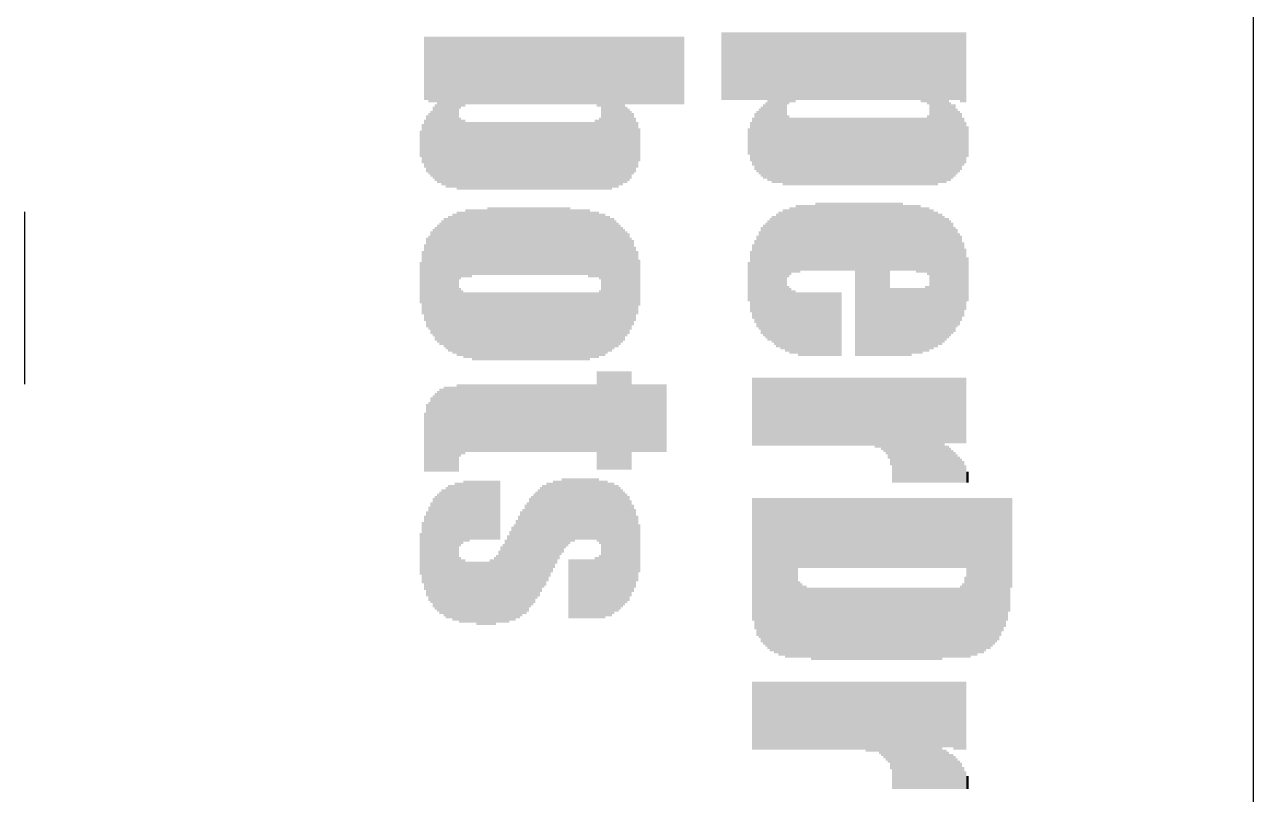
# Model space of a CAD drawing. Extents: x 0.03 to 1.48, y 0 to 0.8.
# Drawn here: x 1.143 to 1.48, y 0.3838 to 0.595 of the extents above; entities that cross this region are included whole.
import ezdxf

# ---------------------------------------------------------------- set-up
doc = ezdxf.new("R2010")
doc.units = 0
doc.layers.add('20', color=53, linetype='CONTINUOUS')
doc.layers.add('21', color=7, linetype='CONTINUOUS')

# ---------------------------------------------------------------- blocks, each defined once
blk = doc.blocks.new('RECT')
blk.add_solid([(-0.5, -0.5), (0.5, -0.5), (-0.5, 0.5), (0.5, 0.5)])

msp = doc.modelspace()

# ---------------------------------------------------------------- linework, layer by layer
at = {"layer": '20'}
msp.add_line((1.48, 0.1), (1.48, 0.7), dxfattribs=at)
at = {"layer": '21'}
msp.add_line((1.142992, 0.543622), (1.142992, 0.496378), dxfattribs=at)

# ---------------------------------------------------------------- block references
at = {"layer": '21', "yscale": 0.0006, "rotation": 270}
for p, xscale in [((1.2528, 0.583), 0.0174), ((1.2534, 0.583), 0.0174), ((1.254, 0.5827), 0.018), ((1.2546, 0.5827), 0.018), ((1.2552, 0.5827), 0.018), ((1.2558, 0.5827), 0.018), ((1.2564, 0.5716), 0.0402), ((1.257, 0.5716), 0.0402), ((1.2576, 0.5713), 0.0408), ((1.2582, 0.5713), 0.0408), ((1.2588, 0.571), 0.0414), ((1.2594, 0.571), 0.0414), ((1.26, 0.571), 0.0414), ((1.2606, 0.571), 0.0414), ((1.2612, 0.571), 0.0414), ((1.2618, 0.5707), 0.042), ((1.2624, 0.5818), 0.0198), ((1.263, 0.5821), 0.0192), ((1.2636, 0.5821), 0.0192), ((1.2642, 0.5824), 0.0186), ((1.2648, 0.5824), 0.0186), ((1.2654, 0.5824), 0.0186), ((1.266, 0.5824), 0.0186), ((1.2666, 0.5824), 0.0186), ((1.2672, 0.5824), 0.0186), ((1.2678, 0.5824), 0.0186), ((1.2684, 0.5824), 0.0186), ((1.269, 0.5824), 0.0186), ((1.2696, 0.5824), 0.0186), ((1.2702, 0.5824), 0.0186), ((1.2708, 0.5824), 0.0186), ((1.2714, 0.5824), 0.0186), ((1.272, 0.5824), 0.0186), ((1.2726, 0.5824), 0.0186), ((1.2732, 0.5824), 0.0186), ((1.2738, 0.5824), 0.0186), ((1.2744, 0.5824), 0.0186), ((1.275, 0.5824), 0.0186), ((1.2756, 0.5824), 0.0186), ((1.2762, 0.5824), 0.0186), ((1.2768, 0.5824), 0.0186), ((1.2774, 0.5824), 0.0186), ((1.278, 0.5824), 0.0186), ((1.2786, 0.5824), 0.0186), ((1.2792, 0.5824), 0.0186), ((1.2798, 0.5824), 0.0186), ((1.2804, 0.5824), 0.0186), ((1.281, 0.5824), 0.0186), ((1.2816, 0.5824), 0.0186), ((1.2822, 0.5824), 0.0186), ((1.2828, 0.5824), 0.0186), ((1.2834, 0.5824), 0.0186), ((1.284, 0.5824), 0.0186), ((1.2846, 0.5824), 0.0186), ((1.2852, 0.5824), 0.0186), ((1.2858, 0.5824), 0.0186), ((1.2864, 0.5824), 0.0186), ((1.287, 0.5824), 0.0186), ((1.2876, 0.5824), 0.0186), ((1.2882, 0.5824), 0.0186), ((1.2888, 0.5824), 0.0186), ((1.2894, 0.5824), 0.0186), ((1.29, 0.5824), 0.0186), ((1.2906, 0.5824), 0.0186), ((1.2912, 0.5824), 0.0186), ((1.2918, 0.5824), 0.0186), ((1.2924, 0.5824), 0.0186), ((1.293, 0.5824), 0.0186), ((1.2936, 0.5824), 0.0186), ((1.2942, 0.5824), 0.0186), ((1.2948, 0.5824), 0.0186), ((1.2954, 0.5824), 0.0186), ((1.296, 0.5824), 0.0186), ((1.2966, 0.5824), 0.0186), ((1.2972, 0.5824), 0.0186), ((1.2978, 0.5824), 0.0186), ((1.2984, 0.5824), 0.0186), ((1.299, 0.5824), 0.0186), ((1.2996, 0.5824), 0.0186), ((1.3002, 0.5821), 0.0192), ((1.3008, 0.5821), 0.0192), ((1.3014, 0.5707), 0.042), ((1.302, 0.5707), 0.042), ((1.3026, 0.5707), 0.042), ((1.3032, 0.5707), 0.042), ((1.3038, 0.5707), 0.042), ((1.3044, 0.571), 0.0414), ((1.305, 0.571), 0.0414), ((1.3056, 0.571), 0.0414), ((1.3062, 0.5713), 0.0408), ((1.3068, 0.5713), 0.0408), ((1.3074, 0.5716), 0.0402), ((1.308, 0.5824), 0.0186), ((1.3086, 0.5824), 0.0186), ((1.3092, 0.5824), 0.0186), ((1.3098, 0.5824), 0.0186), ((1.3104, 0.5824), 0.0186), ((1.311, 0.5824), 0.0186), ((1.3116, 0.5824), 0.0186), ((1.3122, 0.5824), 0.0186), ((1.3128, 0.5824), 0.0186), ((1.3134, 0.5824), 0.0186), ((1.314, 0.5824), 0.0186), ((1.3146, 0.5824), 0.0186), ((1.3152, 0.5824), 0.0186), ((1.3158, 0.5824), 0.0186), ((1.3164, 0.5824), 0.0186), ((1.317, 0.5824), 0.0186), ((1.3176, 0.5824), 0.0186), ((1.3182, 0.5824), 0.0186), ((1.3188, 0.5824), 0.0186), ((1.3194, 0.5824), 0.0186), ((1.32, 0.5824), 0.0186), ((1.3206, 0.5824), 0.0186), ((1.3212, 0.5824), 0.0186), ((1.3218, 0.5824), 0.0186), ((1.3224, 0.5824), 0.0186), ((1.323, 0.5824), 0.0186), ((1.3236, 0.5824), 0.0186), ((1.3344, 0.5836), 0.0186), ((1.335, 0.5836), 0.0186), ((1.3356, 0.5836), 0.0186), ((1.3362, 0.5836), 0.0186), ((1.3368, 0.5836), 0.0186), ((1.3374, 0.5836), 0.0186), ((1.338, 0.5836), 0.0186), ((1.3386, 0.5836), 0.0186), ((1.3392, 0.5836), 0.0186), ((1.3398, 0.5836), 0.0186), ((1.3404, 0.5836), 0.0186), ((1.341, 0.5836), 0.0186), ((1.3416, 0.5836), 0.0186), ((1.3422, 0.5836), 0.0186), ((1.3428, 0.5836), 0.0186), ((1.3434, 0.5836), 0.0186), ((1.344, 0.5836), 0.0186), ((1.3446, 0.5836), 0.0186), ((1.3452, 0.5836), 0.0186), ((1.3458, 0.5836), 0.0186), ((1.3464, 0.5836), 0.0186), ((1.347, 0.5725), 0.0408), ((1.3476, 0.5725), 0.0408), ((1.3482, 0.5722), 0.0414), ((1.3488, 0.5722), 0.0414), ((1.3494, 0.5722), 0.0414), ((1.35, 0.5722), 0.0414), ((1.3506, 0.5722), 0.0414), ((1.3512, 0.5719), 0.042), ((1.3518, 0.5719), 0.042), ((1.3524, 0.583), 0.0198), ((1.353, 0.5833), 0.0192), ((1.3536, 0.5833), 0.0192), ((1.3542, 0.5833), 0.0192), ((1.3548, 0.5836), 0.0186), ((1.3554, 0.5836), 0.0186), ((1.356, 0.5836), 0.0186), ((1.3566, 0.5836), 0.0186), ((1.3572, 0.5836), 0.0186), ((1.3578, 0.5836), 0.0186), ((1.3584, 0.5836), 0.0186), ((1.359, 0.5836), 0.0186), ((1.3596, 0.5836), 0.0186), ((1.3602, 0.5836), 0.0186), ((1.3608, 0.5836), 0.0186), ((1.3614, 0.5836), 0.0186), ((1.362, 0.5836), 0.0186), ((1.3626, 0.5836), 0.0186), ((1.3632, 0.5836), 0.0186), ((1.3638, 0.5836), 0.0186), ((1.3644, 0.5836), 0.0186), ((1.365, 0.5836), 0.0186), ((1.3656, 0.5836), 0.0186), ((1.3662, 0.5836), 0.0186), ((1.3668, 0.5836), 0.0186), ((1.3674, 0.5836), 0.0186), ((1.368, 0.5836), 0.0186), ((1.3686, 0.5836), 0.0186), ((1.3692, 0.5836), 0.0186), ((1.3698, 0.5836), 0.0186), ((1.3704, 0.5836), 0.0186), ((1.371, 0.5836), 0.0186), ((1.3716, 0.5836), 0.0186), ((1.3722, 0.5836), 0.0186), ((1.3728, 0.5836), 0.0186), ((1.3734, 0.5836), 0.0186), ((1.374, 0.5836), 0.0186), ((1.3746, 0.5836), 0.0186), ((1.3752, 0.5836), 0.0186), ((1.3758, 0.5836), 0.0186), ((1.3764, 0.5836), 0.0186), ((1.377, 0.5836), 0.0186), ((1.3776, 0.5836), 0.0186), ((1.3782, 0.5836), 0.0186), ((1.3788, 0.5836), 0.0186), ((1.3794, 0.5836), 0.0186), ((1.38, 0.5836), 0.0186), ((1.3806, 0.5836), 0.0186), ((1.3812, 0.5836), 0.0186), ((1.3818, 0.5836), 0.0186), ((1.3824, 0.5836), 0.0186), ((1.383, 0.5836), 0.0186), ((1.3836, 0.5836), 0.0186), ((1.3842, 0.5836), 0.0186), ((1.3848, 0.5836), 0.0186), ((1.3854, 0.5836), 0.0186), ((1.386, 0.5836), 0.0186), ((1.3866, 0.5836), 0.0186), ((1.3872, 0.5836), 0.0186), ((1.3878, 0.5836), 0.0186), ((1.3884, 0.5836), 0.0186), ((1.389, 0.5833), 0.0192), ((1.3896, 0.5833), 0.0192), ((1.3902, 0.5833), 0.0192), ((1.3908, 0.583), 0.0198), ((1.3914, 0.5719), 0.042), ((1.392, 0.5719), 0.042), ((1.3926, 0.5719), 0.042), ((1.3932, 0.5719), 0.042), ((1.3938, 0.5722), 0.0414), ((1.3944, 0.5722), 0.0414), ((1.395, 0.5722), 0.0414), ((1.3956, 0.5722), 0.0414), ((1.3962, 0.5725), 0.0408), ((1.3968, 0.5836), 0.0186), ((1.3974, 0.5836), 0.0186), ((1.398, 0.5836), 0.0186), ((1.3986, 0.5836), 0.0186), ((1.3992, 0.5836), 0.0186), ((1.3998, 0.5833), 0.0192), ((1.4004, 0.5833), 0.0192), ((1.401, 0.5833), 0.0192), ((1.2558, 0.5626), 0.021), ((1.3458, 0.5629), 0.0204), ((1.3464, 0.5632), 0.021), ((1.3968, 0.5629), 0.0216), ((1.3974, 0.5629), 0.0204), ((1.398, 0.5632), 0.0198), ((1.2534, 0.5623), 0.0156), ((1.254, 0.5623), 0.0168), ((1.2546, 0.5623), 0.018), ((1.2552, 0.5626), 0.0198), ((1.308, 0.562), 0.021), ((1.3086, 0.562), 0.0198), ((1.3092, 0.562), 0.0186), ((1.3098, 0.5623), 0.0168), ((1.3434, 0.5629), 0.0156), ((1.344, 0.5629), 0.0168), ((1.3446, 0.5629), 0.018), ((1.3452, 0.5629), 0.0192), ((1.3524, 0.5605), 0.0192), ((1.3908, 0.5605), 0.0192), ((1.3986, 0.5629), 0.018), ((1.3992, 0.5629), 0.0168), ((1.3998, 0.5629), 0.0156), ((1.2522, 0.5623), 0.0108), ((1.2528, 0.5623), 0.0132), ((1.2624, 0.5596), 0.0198), ((1.263, 0.5593), 0.0192), ((1.2636, 0.5593), 0.0192), ((1.2642, 0.559), 0.0186), ((1.2648, 0.559), 0.0186), ((1.2654, 0.559), 0.0186), ((1.266, 0.559), 0.0186), ((1.2666, 0.559), 0.0186), ((1.2672, 0.559), 0.0186), ((1.2678, 0.559), 0.0186), ((1.2684, 0.559), 0.0186), ((1.269, 0.559), 0.0186), ((1.2696, 0.559), 0.0186), ((1.2702, 0.559), 0.0186), ((1.2708, 0.559), 0.0186), ((1.2714, 0.559), 0.0186), ((1.272, 0.559), 0.0186), ((1.2726, 0.559), 0.0186), ((1.2732, 0.559), 0.0186), ((1.2738, 0.559), 0.0186), ((1.2744, 0.559), 0.0186), ((1.275, 0.559), 0.0186), ((1.2756, 0.559), 0.0186), ((1.2762, 0.559), 0.0186), ((1.2768, 0.559), 0.0186), ((1.2774, 0.559), 0.0186), ((1.278, 0.559), 0.0186), ((1.2786, 0.559), 0.0186), ((1.2792, 0.559), 0.0186), ((1.2798, 0.559), 0.0186), ((1.2804, 0.559), 0.0186), ((1.281, 0.559), 0.0186), ((1.2816, 0.559), 0.0186), ((1.2822, 0.559), 0.0186), ((1.2828, 0.559), 0.0186), ((1.2834, 0.559), 0.0186), ((1.284, 0.559), 0.0186), ((1.2846, 0.559), 0.0186), ((1.2852, 0.559), 0.0186), ((1.2858, 0.559), 0.0186), ((1.2864, 0.559), 0.0186), ((1.287, 0.559), 0.0186), ((1.2876, 0.559), 0.0186), ((1.2882, 0.559), 0.0186), ((1.2888, 0.559), 0.0186), ((1.2894, 0.559), 0.0186), ((1.29, 0.559), 0.0186), ((1.2906, 0.559), 0.0186), ((1.2912, 0.559), 0.0186), ((1.2918, 0.559), 0.0186), ((1.2924, 0.559), 0.0186), ((1.293, 0.559), 0.0186), ((1.2936, 0.559), 0.0186), ((1.2942, 0.559), 0.0186), ((1.2948, 0.559), 0.0186), ((1.2954, 0.559), 0.0186), ((1.296, 0.559), 0.0186), ((1.2966, 0.559), 0.0186), ((1.2972, 0.559), 0.0186), ((1.2978, 0.559), 0.0186), ((1.2984, 0.559), 0.0186), ((1.299, 0.559), 0.0186), ((1.2996, 0.5593), 0.0192), ((1.3002, 0.5593), 0.0192), ((1.3008, 0.5596), 0.0198), ((1.3104, 0.562), 0.015), ((1.311, 0.562), 0.0126), ((1.3116, 0.562), 0.009), ((1.3416, 0.5629), 0.0072), ((1.3422, 0.5629), 0.0108), ((1.3428, 0.5629), 0.0132), ((1.353, 0.5602), 0.0186), ((1.3536, 0.5602), 0.0186), ((1.3542, 0.5602), 0.0186), ((1.3548, 0.5602), 0.0186), ((1.3554, 0.5602), 0.0186), ((1.356, 0.5602), 0.0186), ((1.3566, 0.5602), 0.0186), ((1.3572, 0.5602), 0.0186), ((1.3578, 0.5602), 0.0186), ((1.3584, 0.5602), 0.0186), ((1.359, 0.5602), 0.0186), ((1.3596, 0.5602), 0.0186), ((1.3602, 0.5602), 0.0186), ((1.3608, 0.5602), 0.0186), ((1.3614, 0.5602), 0.0186), ((1.362, 0.5602), 0.0186), ((1.3626, 0.5602), 0.0186), ((1.3632, 0.5602), 0.0186), ((1.3638, 0.5602), 0.0186), ((1.3644, 0.5602), 0.0186), ((1.365, 0.5602), 0.0186), ((1.3656, 0.5602), 0.0186), ((1.3662, 0.5602), 0.0186), ((1.3668, 0.5602), 0.0186), ((1.3674, 0.5602), 0.0186), ((1.368, 0.5602), 0.0186), ((1.3686, 0.5602), 0.0186), ((1.3692, 0.5602), 0.0186), ((1.3698, 0.5602), 0.0186), ((1.3704, 0.5602), 0.0186), ((1.371, 0.5602), 0.0186), ((1.3716, 0.5602), 0.0186), ((1.3722, 0.5602), 0.0186), ((1.3728, 0.5602), 0.0186), ((1.3734, 0.5602), 0.0186), ((1.374, 0.5602), 0.0186), ((1.3746, 0.5602), 0.0186), ((1.3752, 0.5602), 0.0186), ((1.3758, 0.5602), 0.0186), ((1.3764, 0.5602), 0.0186), ((1.377, 0.5602), 0.0186), ((1.3776, 0.5602), 0.0186), ((1.3782, 0.5602), 0.0186), ((1.3788, 0.5602), 0.0186), ((1.3794, 0.5602), 0.0186), ((1.38, 0.5602), 0.0186), ((1.3806, 0.5602), 0.0186), ((1.3812, 0.5602), 0.0186), ((1.3818, 0.5602), 0.0186), ((1.3824, 0.5602), 0.0186), ((1.383, 0.5602), 0.0186), ((1.3836, 0.5602), 0.0186), ((1.3842, 0.5602), 0.0186), ((1.3848, 0.5602), 0.0186), ((1.3854, 0.5602), 0.0186), ((1.386, 0.5602), 0.0186), ((1.3866, 0.5602), 0.0186), ((1.3872, 0.5602), 0.0186), ((1.3878, 0.5602), 0.0186), ((1.3884, 0.5602), 0.0186), ((1.389, 0.5602), 0.0186), ((1.3896, 0.5602), 0.0186), ((1.3902, 0.5602), 0.0186), ((1.4004, 0.5629), 0.0132), ((1.401, 0.5626), 0.0114), ((1.4016, 0.5629), 0.0084), ((1.2516, 0.5623), 0.0072), ((1.3602, 0.5368), 0.0186), ((1.3608, 0.5368), 0.0186), ((1.3614, 0.5368), 0.0186), ((1.362, 0.5368), 0.0186), ((1.3626, 0.5368), 0.0186), ((1.3632, 0.5368), 0.0186), ((1.3638, 0.5368), 0.0186), ((1.3644, 0.5368), 0.0186), ((1.365, 0.5368), 0.0186), ((1.3656, 0.5368), 0.0186), ((1.3662, 0.5368), 0.0186), ((1.3668, 0.5368), 0.0186), ((1.3674, 0.5368), 0.0186), ((1.368, 0.5368), 0.0186), ((1.3686, 0.5368), 0.0186), ((1.3692, 0.5368), 0.0186), ((1.3698, 0.5368), 0.0186), ((1.3704, 0.5368), 0.0186), ((1.371, 0.5251), 0.042), ((1.3716, 0.5251), 0.042), ((1.3722, 0.5251), 0.042), ((1.3728, 0.5251), 0.042), ((1.3734, 0.5251), 0.042), ((1.374, 0.5251), 0.042), ((1.3746, 0.5251), 0.042), ((1.3752, 0.5251), 0.042), ((1.3758, 0.5251), 0.042), ((1.3764, 0.5251), 0.042), ((1.377, 0.5251), 0.042), ((1.3776, 0.5251), 0.042), ((1.3782, 0.5251), 0.042), ((1.3788, 0.5251), 0.042), ((1.3794, 0.5251), 0.042), ((1.38, 0.5251), 0.042), ((1.3806, 0.5368), 0.0186), ((1.3812, 0.5368), 0.0186), ((1.3818, 0.5368), 0.0186), ((1.3824, 0.5368), 0.0186), ((1.383, 0.5368), 0.0186), ((1.3836, 0.5368), 0.0186), ((1.2606, 0.5239), 0.0384), ((1.2612, 0.5239), 0.0384), ((1.2618, 0.5239), 0.0396), ((1.2624, 0.5344), 0.0186), ((1.263, 0.5347), 0.018), ((1.2636, 0.5347), 0.018), ((1.2642, 0.535), 0.0186), ((1.2648, 0.535), 0.0186), ((1.2654, 0.535), 0.0186), ((1.266, 0.5353), 0.018), ((1.2666, 0.5353), 0.018), ((1.2672, 0.5353), 0.018), ((1.2678, 0.5353), 0.018), ((1.2684, 0.5353), 0.018), ((1.269, 0.5353), 0.018), ((1.2696, 0.5353), 0.018), ((1.2702, 0.5356), 0.0186), ((1.2708, 0.5356), 0.0186), ((1.2714, 0.5356), 0.0186), ((1.272, 0.5356), 0.0186), ((1.2726, 0.5356), 0.0186), ((1.2732, 0.5356), 0.0186), ((1.2738, 0.5356), 0.0186), ((1.2744, 0.5356), 0.0186), ((1.275, 0.5356), 0.0186), ((1.2756, 0.5356), 0.0186), ((1.2762, 0.5356), 0.0186), ((1.2768, 0.5356), 0.0186), ((1.2774, 0.5356), 0.0186), ((1.278, 0.5356), 0.0186), ((1.2786, 0.5356), 0.0186), ((1.2792, 0.5356), 0.0186), ((1.2798, 0.5356), 0.0186), ((1.2804, 0.5356), 0.0186), ((1.281, 0.5356), 0.0186), ((1.2816, 0.5356), 0.0186), ((1.2822, 0.5356), 0.0186), ((1.2828, 0.5356), 0.0186), ((1.2834, 0.5356), 0.0186), ((1.284, 0.5356), 0.0186), ((1.2846, 0.5356), 0.0186), ((1.2852, 0.5356), 0.0186), ((1.2858, 0.5356), 0.0186), ((1.2864, 0.5356), 0.0186), ((1.287, 0.5356), 0.0186), ((1.2876, 0.5356), 0.0186), ((1.2882, 0.5356), 0.0186), ((1.2888, 0.5356), 0.0186), ((1.2894, 0.5356), 0.0186), ((1.29, 0.5356), 0.0186), ((1.2906, 0.5356), 0.0186), ((1.2912, 0.5356), 0.0186), ((1.2918, 0.5356), 0.0186), ((1.2924, 0.5356), 0.0186), ((1.293, 0.5353), 0.018), ((1.2936, 0.5353), 0.018), ((1.2942, 0.5353), 0.018), ((1.2948, 0.5353), 0.018), ((1.2954, 0.5353), 0.018), ((1.296, 0.5353), 0.018), ((1.2966, 0.5353), 0.018), ((1.2972, 0.5353), 0.018), ((1.2978, 0.535), 0.0186), ((1.2984, 0.5347), 0.018), ((1.299, 0.5347), 0.018), ((1.2996, 0.5347), 0.018), ((1.3002, 0.5347), 0.018), ((1.3008, 0.5341), 0.018), ((1.3014, 0.5236), 0.039), ((1.302, 0.5236), 0.039), ((1.3494, 0.5248), 0.0366), ((1.35, 0.5251), 0.0372), ((1.3506, 0.5248), 0.0378), ((1.3512, 0.5251), 0.0384), ((1.3518, 0.5248), 0.039), ((1.3524, 0.535), 0.0186), ((1.353, 0.5356), 0.0186), ((1.3536, 0.5359), 0.018), ((1.3542, 0.5359), 0.018), ((1.3548, 0.5362), 0.0186), ((1.3554, 0.5362), 0.0186), ((1.356, 0.5365), 0.018), ((1.3566, 0.5365), 0.018), ((1.3572, 0.5365), 0.018), ((1.3578, 0.5365), 0.018), ((1.3584, 0.5365), 0.018), ((1.359, 0.5365), 0.018), ((1.3596, 0.5365), 0.018), ((1.3842, 0.5365), 0.018), ((1.3848, 0.5365), 0.018), ((1.3854, 0.5365), 0.018), ((1.386, 0.5365), 0.018), ((1.3866, 0.5365), 0.018), ((1.3872, 0.5365), 0.018), ((1.3878, 0.5362), 0.0186), ((1.3884, 0.5362), 0.0186), ((1.389, 0.5359), 0.018), ((1.3896, 0.5359), 0.018), ((1.3902, 0.5359), 0.018), ((1.3908, 0.5356), 0.0186), ((1.3914, 0.5251), 0.0384), ((1.392, 0.5251), 0.0384), ((1.3926, 0.5251), 0.0372), ((1.3932, 0.5251), 0.0372), ((1.3938, 0.5251), 0.036), ((1.3944, 0.5251), 0.036), ((1.2558, 0.5239), 0.0312), ((1.2564, 0.5239), 0.0324), ((1.257, 0.5239), 0.0336), ((1.2576, 0.5242), 0.0342), ((1.2582, 0.5242), 0.0354), ((1.2588, 0.5239), 0.036), ((1.2594, 0.5239), 0.0372), ((1.26, 0.5239), 0.0372), ((1.3026, 0.5236), 0.0378), ((1.3032, 0.5239), 0.0372), ((1.3038, 0.5236), 0.0366), ((1.3044, 0.5239), 0.036), ((1.305, 0.5239), 0.0348), ((1.3056, 0.5236), 0.0342), ((1.3062, 0.5236), 0.033), ((1.3068, 0.5236), 0.0318), ((1.3452, 0.5248), 0.0294), ((1.3458, 0.5248), 0.0306), ((1.3464, 0.5248), 0.0318), ((1.347, 0.5248), 0.033), ((1.3476, 0.5251), 0.0336), ((1.3482, 0.5251), 0.0348), ((1.3488, 0.5248), 0.0354), ((1.395, 0.5251), 0.0348), ((1.3956, 0.5251), 0.0336), ((1.3962, 0.5254), 0.033), ((1.3968, 0.5254), 0.0318), ((1.3974, 0.5254), 0.0306), ((1.398, 0.5251), 0.0288), ((1.2534, 0.5242), 0.0246), ((1.254, 0.5242), 0.0258), ((1.2546, 0.5242), 0.0282), ((1.2552, 0.5242), 0.0294), ((1.3074, 0.5236), 0.0306), ((1.308, 0.5239), 0.0288), ((1.3086, 0.5239), 0.0276), ((1.3092, 0.5239), 0.0252), ((1.3098, 0.5242), 0.0234), ((1.3434, 0.5245), 0.0228), ((1.344, 0.5245), 0.0252), ((1.3446, 0.5248), 0.027), ((1.3986, 0.5254), 0.027), ((1.3992, 0.5251), 0.0252), ((1.3998, 0.5254), 0.0234), ((1.2522, 0.5242), 0.0174), ((1.2528, 0.5242), 0.021), ((1.3104, 0.5239), 0.0204), ((1.311, 0.5242), 0.0174), ((1.3422, 0.5245), 0.0168), ((1.3428, 0.5245), 0.0204), ((1.4004, 0.5251), 0.0204), ((1.401, 0.5251), 0.0168), ((1.2516, 0.5242), 0.0114), ((1.3116, 0.5242), 0.0126), ((1.3416, 0.5245), 0.0108), ((1.4016, 0.5251), 0.012), ((1.2624, 0.5134), 0.0186), ((1.3524, 0.5143), 0.018), ((1.353, 0.5137), 0.018), ((1.3806, 0.5134), 0.0186), ((1.3812, 0.5134), 0.0186), ((1.3818, 0.5134), 0.0186), ((1.3824, 0.5134), 0.0186), ((1.383, 0.5134), 0.0186), ((1.3836, 0.5134), 0.0186), ((1.3842, 0.5134), 0.0186), ((1.3848, 0.5134), 0.0186), ((1.3854, 0.5134), 0.0186), ((1.386, 0.5134), 0.0186), ((1.3866, 0.5137), 0.018), ((1.3872, 0.5137), 0.018), ((1.3878, 0.5137), 0.018), ((1.3884, 0.5137), 0.018), ((1.389, 0.5137), 0.018), ((1.3896, 0.514), 0.0174), ((1.3902, 0.5143), 0.018), ((1.3908, 0.5143), 0.018), ((1.263, 0.5131), 0.018), ((1.2636, 0.5125), 0.018), ((1.2642, 0.5125), 0.018), ((1.2648, 0.5125), 0.018), ((1.2654, 0.5125), 0.018), ((1.266, 0.5122), 0.0186), ((1.2666, 0.5122), 0.0186), ((1.2672, 0.5122), 0.0186), ((1.2678, 0.5122), 0.0186), ((1.2684, 0.5122), 0.0186), ((1.269, 0.5122), 0.0186), ((1.2696, 0.5122), 0.0186), ((1.2702, 0.5122), 0.0186), ((1.2708, 0.5122), 0.0186), ((1.2714, 0.5122), 0.0186), ((1.272, 0.5122), 0.0186), ((1.2726, 0.5122), 0.0186), ((1.2732, 0.5122), 0.0186), ((1.2738, 0.5122), 0.0186), ((1.2744, 0.5122), 0.0186), ((1.275, 0.5122), 0.0186), ((1.2756, 0.5122), 0.0186), ((1.2762, 0.5122), 0.0186), ((1.2768, 0.5122), 0.0186), ((1.2774, 0.5122), 0.0186), ((1.278, 0.5122), 0.0186), ((1.2786, 0.5122), 0.0186), ((1.2792, 0.5122), 0.0186), ((1.2798, 0.5122), 0.0186), ((1.2804, 0.5122), 0.0186), ((1.281, 0.5122), 0.0186), ((1.2816, 0.5122), 0.0186), ((1.2822, 0.5122), 0.0186), ((1.2828, 0.5122), 0.0186), ((1.2834, 0.5122), 0.0186), ((1.284, 0.5122), 0.0186), ((1.2846, 0.5122), 0.0186), ((1.2852, 0.5122), 0.0186), ((1.2858, 0.5122), 0.0186), ((1.2864, 0.5122), 0.0186), ((1.287, 0.5122), 0.0186), ((1.2876, 0.5122), 0.0186), ((1.2882, 0.5122), 0.0186), ((1.2888, 0.5122), 0.0186), ((1.2894, 0.5122), 0.0186), ((1.29, 0.5122), 0.0186), ((1.2906, 0.5122), 0.0186), ((1.2912, 0.5122), 0.0186), ((1.2918, 0.5122), 0.0186), ((1.2924, 0.5122), 0.0186), ((1.293, 0.5122), 0.0186), ((1.2936, 0.5122), 0.0186), ((1.2942, 0.5122), 0.0186), ((1.2948, 0.5122), 0.0186), ((1.2954, 0.5122), 0.0186), ((1.296, 0.5122), 0.0186), ((1.2966, 0.5122), 0.0186), ((1.2972, 0.5122), 0.0186), ((1.2978, 0.5122), 0.0186), ((1.2984, 0.5125), 0.018), ((1.299, 0.5125), 0.018), ((1.2996, 0.5125), 0.018), ((1.3002, 0.5125), 0.018), ((1.3008, 0.5131), 0.018), ((1.3536, 0.5134), 0.0174), ((1.3542, 0.5134), 0.0174), ((1.3548, 0.5131), 0.0168), ((1.3554, 0.5128), 0.0174), ((1.356, 0.5128), 0.0174), ((1.3566, 0.5128), 0.0174), ((1.3572, 0.5128), 0.0174), ((1.3578, 0.5128), 0.0174), ((1.3584, 0.5128), 0.0174), ((1.359, 0.5128), 0.0174), ((1.3596, 0.5128), 0.0174), ((1.3602, 0.5128), 0.0174), ((1.3608, 0.5128), 0.0174), ((1.3614, 0.5128), 0.0174), ((1.362, 0.5128), 0.0174), ((1.3626, 0.5128), 0.0174), ((1.3632, 0.5128), 0.0174), ((1.3638, 0.5128), 0.0174), ((1.3644, 0.5128), 0.0174), ((1.365, 0.5128), 0.0174), ((1.3656, 0.5128), 0.0174), ((1.3662, 0.5128), 0.0174), ((1.3668, 0.5128), 0.0174), ((1.3002, 0.4864), 0.027), ((1.3008, 0.4864), 0.027), ((1.3014, 0.4864), 0.027), ((1.302, 0.4864), 0.027), ((1.3026, 0.4864), 0.027), ((1.3032, 0.4864), 0.027), ((1.3038, 0.4864), 0.027), ((1.3044, 0.4864), 0.027), ((1.305, 0.4864), 0.027), ((1.3056, 0.4864), 0.027), ((1.3062, 0.4864), 0.027), ((1.3068, 0.4864), 0.027), ((1.3074, 0.4864), 0.027), ((1.308, 0.4864), 0.027), ((1.3086, 0.4864), 0.027), ((1.3092, 0.4864), 0.027), ((1.2582, 0.484), 0.0234), ((1.2588, 0.484), 0.0234), ((1.2594, 0.484), 0.0234), ((1.26, 0.484), 0.0234), ((1.2606, 0.484), 0.0234), ((1.2612, 0.484), 0.0234), ((1.2618, 0.4843), 0.024), ((1.2624, 0.4864), 0.0198), ((1.263, 0.4867), 0.0192), ((1.2636, 0.4867), 0.0192), ((1.2642, 0.487), 0.0186), ((1.2648, 0.487), 0.0186), ((1.2654, 0.487), 0.0186), ((1.266, 0.487), 0.0186), ((1.2666, 0.487), 0.0186), ((1.2672, 0.487), 0.0186), ((1.2678, 0.487), 0.0186), ((1.2684, 0.487), 0.0186), ((1.269, 0.487), 0.0186), ((1.2696, 0.487), 0.0186), ((1.2702, 0.487), 0.0186), ((1.2708, 0.487), 0.0186), ((1.2714, 0.487), 0.0186), ((1.272, 0.487), 0.0186), ((1.2726, 0.487), 0.0186), ((1.2732, 0.487), 0.0186), ((1.2738, 0.487), 0.0186), ((1.2744, 0.487), 0.0186), ((1.275, 0.487), 0.0186), ((1.2756, 0.487), 0.0186), ((1.2762, 0.487), 0.0186), ((1.2768, 0.487), 0.0186), ((1.2774, 0.487), 0.0186), ((1.278, 0.487), 0.0186), ((1.2786, 0.487), 0.0186), ((1.2792, 0.487), 0.0186), ((1.2798, 0.487), 0.0186), ((1.2804, 0.487), 0.0186), ((1.281, 0.487), 0.0186), ((1.2816, 0.487), 0.0186), ((1.2822, 0.487), 0.0186), ((1.2828, 0.487), 0.0186), ((1.2834, 0.487), 0.0186), ((1.284, 0.487), 0.0186), ((1.2846, 0.487), 0.0186), ((1.2852, 0.487), 0.0186), ((1.2858, 0.487), 0.0186), ((1.2864, 0.487), 0.0186), ((1.287, 0.487), 0.0186), ((1.2876, 0.487), 0.0186), ((1.2882, 0.487), 0.0186), ((1.2888, 0.487), 0.0186), ((1.2894, 0.487), 0.0186), ((1.29, 0.487), 0.0186), ((1.2906, 0.487), 0.0186), ((1.2912, 0.487), 0.0186), ((1.2918, 0.487), 0.0186), ((1.2924, 0.487), 0.0186), ((1.293, 0.487), 0.0186), ((1.2936, 0.487), 0.0186), ((1.2942, 0.487), 0.0186), ((1.2948, 0.487), 0.0186), ((1.2954, 0.487), 0.0186), ((1.296, 0.487), 0.0186), ((1.2966, 0.487), 0.0186), ((1.2972, 0.487), 0.0186), ((1.2978, 0.487), 0.0186), ((1.2984, 0.487), 0.0186), ((1.299, 0.487), 0.0186), ((1.2996, 0.487), 0.0186), ((1.3098, 0.487), 0.0186), ((1.3104, 0.487), 0.0186), ((1.311, 0.487), 0.0186), ((1.3116, 0.487), 0.0186), ((1.3122, 0.487), 0.0186), ((1.3128, 0.487), 0.0186), ((1.3134, 0.487), 0.0186), ((1.314, 0.487), 0.0186), ((1.3146, 0.487), 0.0186), ((1.3152, 0.487), 0.0186), ((1.3158, 0.487), 0.0186), ((1.3164, 0.487), 0.0186), ((1.317, 0.487), 0.0186), ((1.3176, 0.487), 0.0186), ((1.3182, 0.487), 0.0186), ((1.3188, 0.487), 0.0186), ((1.3428, 0.4888), 0.0186), ((1.3434, 0.4888), 0.0186), ((1.344, 0.4888), 0.0186), ((1.3446, 0.4888), 0.0186), ((1.3452, 0.4888), 0.0186), ((1.3458, 0.4888), 0.0186), ((1.3464, 0.4888), 0.0186), ((1.347, 0.4888), 0.0186), ((1.3476, 0.4888), 0.0186), ((1.3482, 0.4888), 0.0186), ((1.3488, 0.4888), 0.0186), ((1.3494, 0.4888), 0.0186), ((1.35, 0.4888), 0.0186), ((1.3506, 0.4888), 0.0186), ((1.3512, 0.4888), 0.0186), ((1.3518, 0.4888), 0.0186), ((1.3524, 0.4888), 0.0186), ((1.353, 0.4888), 0.0186), ((1.3536, 0.4888), 0.0186), ((1.3542, 0.4888), 0.0186), ((1.3548, 0.4888), 0.0186), ((1.3554, 0.4888), 0.0186), ((1.356, 0.4888), 0.0186), ((1.3566, 0.4888), 0.0186), ((1.3572, 0.4888), 0.0186), ((1.3578, 0.4888), 0.0186), ((1.3584, 0.4888), 0.0186), ((1.359, 0.4888), 0.0186), ((1.3596, 0.4888), 0.0186), ((1.3602, 0.4888), 0.0186), ((1.3608, 0.4888), 0.0186), ((1.3614, 0.4888), 0.0186), ((1.362, 0.4888), 0.0186), ((1.3626, 0.4888), 0.0186), ((1.3632, 0.4888), 0.0186), ((1.3638, 0.4888), 0.0186), ((1.3644, 0.4888), 0.0186), ((1.365, 0.4888), 0.0186), ((1.3656, 0.4888), 0.0186), ((1.3662, 0.4888), 0.0186), ((1.3668, 0.4888), 0.0186), ((1.3674, 0.4888), 0.0186), ((1.368, 0.4888), 0.0186), ((1.3686, 0.4888), 0.0186), ((1.3692, 0.4888), 0.0186), ((1.3698, 0.4888), 0.0186), ((1.3704, 0.4888), 0.0186), ((1.371, 0.4888), 0.0186), ((1.3716, 0.4888), 0.0186), ((1.3722, 0.4888), 0.0186), ((1.3728, 0.4888), 0.0186), ((1.3734, 0.4888), 0.0186), ((1.374, 0.4888), 0.0186), ((1.3746, 0.4888), 0.0186), ((1.3752, 0.4888), 0.0186), ((1.3758, 0.4888), 0.0186), ((1.3764, 0.4885), 0.0192), ((1.377, 0.4885), 0.0192), ((1.3776, 0.4885), 0.0192), ((1.3782, 0.4882), 0.0198), ((1.3788, 0.4879), 0.0204), ((1.3794, 0.4876), 0.021), ((1.38, 0.487), 0.0222), ((1.3806, 0.4861), 0.024), ((1.3812, 0.4837), 0.0288), ((1.3818, 0.4837), 0.0288), ((1.3824, 0.4837), 0.0288), ((1.383, 0.4837), 0.0288), ((1.3836, 0.4837), 0.0288), ((1.3842, 0.4837), 0.0288), ((1.3848, 0.4837), 0.0288), ((1.3854, 0.4837), 0.0288), ((1.386, 0.4837), 0.0288), ((1.3866, 0.4837), 0.0288), ((1.3872, 0.4837), 0.0288), ((1.3878, 0.4837), 0.0288), ((1.3884, 0.4837), 0.0288), ((1.389, 0.4837), 0.0288), ((1.3896, 0.4837), 0.0288), ((1.3902, 0.4837), 0.0288), ((1.3908, 0.4837), 0.0288), ((1.3914, 0.4837), 0.0288), ((1.392, 0.4837), 0.0288), ((1.3926, 0.4837), 0.0288), ((1.3932, 0.4837), 0.0288), ((1.3938, 0.4837), 0.0288), ((1.3944, 0.4837), 0.0288), ((1.395, 0.4837), 0.0288), ((1.3956, 0.4891), 0.018), ((1.3962, 0.4891), 0.018), ((1.3968, 0.4891), 0.018), ((1.3974, 0.4891), 0.018), ((1.398, 0.4891), 0.018), ((1.3986, 0.4891), 0.018), ((1.3992, 0.4891), 0.018), ((1.3998, 0.4891), 0.018), ((1.4004, 0.4891), 0.018), ((1.401, 0.4891), 0.018), ((1.2546, 0.4825), 0.0204), ((1.2552, 0.4828), 0.021), ((1.2558, 0.4831), 0.0216), ((1.2564, 0.4834), 0.0222), ((1.257, 0.4837), 0.0228), ((1.2576, 0.4837), 0.0228), ((1.2534, 0.4816), 0.0186), ((1.254, 0.4819), 0.0192), ((1.2528, 0.4804), 0.0162), ((1.3956, 0.4744), 0.0102), ((1.3962, 0.4744), 0.0102), ((1.3968, 0.4741), 0.0096), ((1.3974, 0.4738), 0.009), ((1.398, 0.4735), 0.0084), ((1.3986, 0.4732), 0.0078), ((1.3992, 0.4729), 0.0072), ((1.3998, 0.4726), 0.0066), ((1.4004, 0.4723), 0.006), ((1.401, 0.4717), 0.0048), ((1.4016, 0.4708), 0.003), ((1.2594, 0.4504), 0.0366), ((1.26, 0.4504), 0.0366), ((1.2606, 0.4501), 0.0372), ((1.2612, 0.4504), 0.0378), ((1.2618, 0.4504), 0.0378), ((1.2624, 0.4606), 0.0174), ((1.263, 0.4609), 0.0168), ((1.2636, 0.4615), 0.0168), ((1.2642, 0.4615), 0.0168), ((1.2648, 0.4615), 0.0168), ((1.2654, 0.4618), 0.0162), ((1.266, 0.4618), 0.0162), ((1.2666, 0.4618), 0.0162), ((1.2672, 0.4618), 0.0162), ((1.2678, 0.4618), 0.0162), ((1.2684, 0.4618), 0.0162), ((1.269, 0.4618), 0.0162), ((1.2696, 0.4618), 0.0162), ((1.2702, 0.4618), 0.0162), ((1.2708, 0.4618), 0.0162), ((1.2714, 0.4618), 0.0162), ((1.272, 0.4618), 0.0162), ((1.2726, 0.4618), 0.0162), ((1.2732, 0.4618), 0.0162), ((1.2852, 0.4546), 0.0282), ((1.2858, 0.4549), 0.0276), ((1.2864, 0.4558), 0.027), ((1.287, 0.4564), 0.0258), ((1.2876, 0.457), 0.0246), ((1.2882, 0.4579), 0.024), ((1.2888, 0.4585), 0.0228), ((1.2894, 0.4591), 0.0216), ((1.29, 0.4597), 0.0204), ((1.2906, 0.4603), 0.0204), ((1.2912, 0.4609), 0.0192), ((1.2918, 0.4612), 0.0186), ((1.2924, 0.4615), 0.018), ((1.293, 0.4618), 0.0174), ((1.2936, 0.4618), 0.0174), ((1.2942, 0.4621), 0.0168), ((1.2948, 0.4621), 0.0168), ((1.2954, 0.4621), 0.0168), ((1.296, 0.4621), 0.0168), ((1.2966, 0.4621), 0.0168), ((1.2972, 0.4621), 0.0168), ((1.2978, 0.4621), 0.0168), ((1.2984, 0.4621), 0.0168), ((1.299, 0.4621), 0.0168), ((1.2996, 0.4621), 0.0168), ((1.3002, 0.4618), 0.0174), ((1.3008, 0.4612), 0.0174), ((1.3014, 0.451), 0.0378), ((1.302, 0.451), 0.0378), ((1.3026, 0.4513), 0.0372), ((1.3032, 0.451), 0.0366), ((1.3038, 0.451), 0.0366), ((1.3044, 0.4513), 0.036), ((1.305, 0.4513), 0.0348), ((1.3056, 0.4513), 0.0348), ((1.2552, 0.4501), 0.03), ((1.2558, 0.4501), 0.0312), ((1.2564, 0.4501), 0.0324), ((1.257, 0.4501), 0.0336), ((1.2576, 0.4504), 0.0342), ((1.2582, 0.4501), 0.0348), ((1.2588, 0.4501), 0.036), ((1.2816, 0.4501), 0.03), ((1.2822, 0.4507), 0.03), ((1.2828, 0.4513), 0.03), ((1.2834, 0.4522), 0.0294), ((1.284, 0.4528), 0.0294), ((1.2846, 0.4537), 0.0288), ((1.3062, 0.4513), 0.0336), ((1.3068, 0.4513), 0.0324), ((1.3074, 0.4513), 0.0312), ((1.308, 0.4513), 0.03), ((1.3086, 0.4513), 0.0288), ((1.3428, 0.4483), 0.0336), ((1.3434, 0.4471), 0.036), ((1.344, 0.4462), 0.0378), ((1.3446, 0.4459), 0.0384), ((1.3452, 0.4453), 0.0396), ((1.3458, 0.445), 0.0402), ((1.3464, 0.4447), 0.0408), ((1.347, 0.4444), 0.0414), ((1.3476, 0.4441), 0.042), ((1.3482, 0.4441), 0.042), ((1.3488, 0.4438), 0.0426), ((1.3494, 0.4438), 0.0426), ((1.35, 0.4435), 0.0432), ((1.3506, 0.4435), 0.0432), ((1.3512, 0.4435), 0.0432), ((1.3518, 0.4432), 0.0438), ((1.3524, 0.4432), 0.0438), ((1.353, 0.4432), 0.0438), ((1.3536, 0.4432), 0.0438), ((1.3542, 0.4432), 0.0438), ((1.3548, 0.4432), 0.0438), ((1.3554, 0.4555), 0.0192), ((1.356, 0.4555), 0.0192), ((1.3566, 0.4555), 0.0192), ((1.3572, 0.4555), 0.0192), ((1.3578, 0.4555), 0.0192), ((1.3584, 0.4555), 0.0192), ((1.359, 0.4555), 0.0192), ((1.3596, 0.4555), 0.0192), ((1.3602, 0.4555), 0.0192), ((1.3608, 0.4555), 0.0192), ((1.3614, 0.4555), 0.0192), ((1.362, 0.4555), 0.0192), ((1.3626, 0.4555), 0.0192), ((1.3632, 0.4555), 0.0192), ((1.3638, 0.4555), 0.0192), ((1.3644, 0.4555), 0.0192), ((1.365, 0.4555), 0.0192), ((1.3656, 0.4555), 0.0192), ((1.3662, 0.4555), 0.0192), ((1.3668, 0.4555), 0.0192), ((1.3674, 0.4555), 0.0192), ((1.368, 0.4555), 0.0192), ((1.3686, 0.4555), 0.0192), ((1.3692, 0.4555), 0.0192), ((1.3698, 0.4555), 0.0192), ((1.3704, 0.4555), 0.0192), ((1.371, 0.4555), 0.0192), ((1.3716, 0.4555), 0.0192), ((1.3722, 0.4555), 0.0192), ((1.3728, 0.4555), 0.0192), ((1.3734, 0.4555), 0.0192), ((1.374, 0.4555), 0.0192), ((1.3746, 0.4555), 0.0192), ((1.3752, 0.4555), 0.0192), ((1.3758, 0.4555), 0.0192), ((1.3764, 0.4555), 0.0192), ((1.377, 0.4555), 0.0192), ((1.3776, 0.4555), 0.0192), ((1.3782, 0.4555), 0.0192), ((1.3788, 0.4555), 0.0192), ((1.3794, 0.4555), 0.0192), ((1.38, 0.4555), 0.0192), ((1.3806, 0.4555), 0.0192), ((1.3812, 0.4555), 0.0192), ((1.3818, 0.4555), 0.0192), ((1.3824, 0.4555), 0.0192), ((1.383, 0.4555), 0.0192), ((1.3836, 0.4555), 0.0192), ((1.3842, 0.4555), 0.0192), ((1.3848, 0.4555), 0.0192), ((1.3854, 0.4555), 0.0192), ((1.386, 0.4555), 0.0192), ((1.3866, 0.4555), 0.0192), ((1.3872, 0.4555), 0.0192), ((1.3878, 0.4555), 0.0192), ((1.3884, 0.4555), 0.0192), ((1.389, 0.4555), 0.0192), ((1.3896, 0.4555), 0.0192), ((1.3902, 0.4555), 0.0192), ((1.3908, 0.4555), 0.0192), ((1.3914, 0.4555), 0.0192), ((1.392, 0.4555), 0.0192), ((1.3926, 0.4555), 0.0192), ((1.3932, 0.4555), 0.0192), ((1.3938, 0.4555), 0.0192), ((1.3944, 0.4555), 0.0192), ((1.395, 0.4555), 0.0192), ((1.3956, 0.4555), 0.0192), ((1.3962, 0.4555), 0.0192), ((1.3968, 0.4555), 0.0192), ((1.3974, 0.4555), 0.0192), ((1.398, 0.4555), 0.0192), ((1.3986, 0.4555), 0.0192), ((1.3992, 0.4555), 0.0192), ((1.3998, 0.4555), 0.0192), ((1.4004, 0.4555), 0.0192), ((1.401, 0.4555), 0.0192), ((1.4016, 0.4432), 0.0438), ((1.4022, 0.4432), 0.0438), ((1.4028, 0.4435), 0.0432), ((1.4034, 0.4435), 0.0432), ((1.404, 0.4435), 0.0432), ((1.4046, 0.4438), 0.0426), ((1.4052, 0.4438), 0.0426), ((1.4058, 0.4438), 0.0426), ((1.4064, 0.4441), 0.042), ((1.407, 0.4444), 0.0414), ((1.4076, 0.4444), 0.0414), ((1.4082, 0.4447), 0.0408), ((1.4088, 0.445), 0.0402), ((1.4094, 0.4453), 0.0396), ((1.41, 0.4456), 0.039), ((1.4106, 0.4462), 0.0378), ((1.4112, 0.4468), 0.0366), ((1.4118, 0.4474), 0.0354), ((1.4124, 0.4483), 0.0336), ((1.413, 0.4495), 0.0312), ((1.4136, 0.4528), 0.0246), ((1.254, 0.4498), 0.0258), ((1.2546, 0.4501), 0.0276), ((1.2798, 0.4477), 0.0288), ((1.2804, 0.4483), 0.03), ((1.281, 0.4489), 0.03), ((1.3092, 0.4513), 0.0264), ((1.3098, 0.4513), 0.024), ((1.3104, 0.4513), 0.0216), ((1.2522, 0.4501), 0.0168), ((1.2528, 0.4501), 0.0204), ((1.2534, 0.4498), 0.0234), ((1.278, 0.4456), 0.027), ((1.2786, 0.4462), 0.0282), ((1.2792, 0.4471), 0.0288), ((1.311, 0.4513), 0.018), ((1.2516, 0.4498), 0.0114), ((1.2762, 0.4438), 0.0246), ((1.2768, 0.4444), 0.0258), ((1.2774, 0.4447), 0.0264), ((1.3116, 0.4513), 0.0132), ((1.2738, 0.4414), 0.021), ((1.2744, 0.4417), 0.0216), ((1.275, 0.4423), 0.0228), ((1.2756, 0.4429), 0.024), ((1.2624, 0.4399), 0.018), ((1.263, 0.4396), 0.0174), ((1.2636, 0.4396), 0.0174), ((1.2708, 0.4393), 0.018), ((1.2714, 0.4393), 0.018), ((1.272, 0.4396), 0.0186), ((1.2726, 0.4402), 0.0186), ((1.2732, 0.4408), 0.0198), ((1.2924, 0.4402), 0.0162), ((1.293, 0.4402), 0.0162), ((1.2936, 0.4402), 0.0162), ((1.2942, 0.4402), 0.0162), ((1.2948, 0.4402), 0.0162), ((1.2954, 0.4402), 0.0162), ((1.296, 0.4402), 0.0162), ((1.2966, 0.4402), 0.0162), ((1.2972, 0.4402), 0.0162), ((1.2978, 0.4402), 0.0162), ((1.2984, 0.4402), 0.0162), ((1.299, 0.4402), 0.0162), ((1.2996, 0.4405), 0.0168), ((1.3002, 0.4405), 0.0168), ((1.3008, 0.4408), 0.0174), ((1.2642, 0.4393), 0.0168), ((1.2648, 0.4393), 0.0168), ((1.2654, 0.4393), 0.0168), ((1.266, 0.4393), 0.0168), ((1.2666, 0.4393), 0.0168), ((1.2672, 0.439), 0.0174), ((1.2678, 0.439), 0.0174), ((1.2684, 0.439), 0.0174), ((1.269, 0.439), 0.0174), ((1.2696, 0.439), 0.0174), ((1.2702, 0.439), 0.0174), ((1.3554, 0.4318), 0.021), ((1.356, 0.4315), 0.0204), ((1.4004, 0.4315), 0.0204), ((1.401, 0.4324), 0.0222), ((1.3566, 0.4312), 0.0198), ((1.3572, 0.4312), 0.0198), ((1.3578, 0.4309), 0.0192), ((1.3584, 0.4309), 0.0192), ((1.359, 0.4306), 0.0198), ((1.3596, 0.4306), 0.0198), ((1.3602, 0.4306), 0.0198), ((1.3608, 0.4306), 0.0198), ((1.3614, 0.4306), 0.0198), ((1.362, 0.4306), 0.0198), ((1.3626, 0.4306), 0.0198), ((1.3632, 0.4306), 0.0198), ((1.3638, 0.4306), 0.0198), ((1.3644, 0.4306), 0.0198), ((1.365, 0.4306), 0.0198), ((1.3656, 0.4306), 0.0198), ((1.3662, 0.4306), 0.0198), ((1.3668, 0.4306), 0.0198), ((1.3674, 0.4306), 0.0198), ((1.368, 0.4306), 0.0198), ((1.3686, 0.4306), 0.0198), ((1.3692, 0.4306), 0.0198), ((1.3698, 0.4306), 0.0198), ((1.3704, 0.4306), 0.0198), ((1.371, 0.4306), 0.0198), ((1.3716, 0.4306), 0.0198), ((1.3722, 0.4306), 0.0198), ((1.3728, 0.4306), 0.0198), ((1.3734, 0.4306), 0.0198), ((1.374, 0.4306), 0.0198), ((1.3746, 0.4306), 0.0198), ((1.3752, 0.4306), 0.0198), ((1.3758, 0.4306), 0.0198), ((1.3764, 0.4306), 0.0198), ((1.377, 0.4306), 0.0198), ((1.3776, 0.4306), 0.0198), ((1.3782, 0.4306), 0.0198), ((1.3788, 0.4306), 0.0198), ((1.3794, 0.4306), 0.0198), ((1.38, 0.4306), 0.0198), ((1.3806, 0.4306), 0.0198), ((1.3812, 0.4306), 0.0198), ((1.3818, 0.4306), 0.0198), ((1.3824, 0.4306), 0.0198), ((1.383, 0.4306), 0.0198), ((1.3836, 0.4306), 0.0198), ((1.3842, 0.4306), 0.0198), ((1.3848, 0.4306), 0.0198), ((1.3854, 0.4306), 0.0198), ((1.386, 0.4306), 0.0198), ((1.3866, 0.4306), 0.0198), ((1.3872, 0.4306), 0.0198), ((1.3878, 0.4306), 0.0198), ((1.3884, 0.4306), 0.0198), ((1.389, 0.4306), 0.0198), ((1.3896, 0.4306), 0.0198), ((1.3902, 0.4306), 0.0198), ((1.3908, 0.4306), 0.0198), ((1.3914, 0.4306), 0.0198), ((1.392, 0.4306), 0.0198), ((1.3926, 0.4306), 0.0198), ((1.3932, 0.4306), 0.0198), ((1.3938, 0.4306), 0.0198), ((1.3944, 0.4306), 0.0198), ((1.395, 0.4309), 0.0192), ((1.3956, 0.4309), 0.0192), ((1.3962, 0.4309), 0.0192), ((1.3968, 0.4309), 0.0192), ((1.3974, 0.4309), 0.0192), ((1.398, 0.4309), 0.0192), ((1.3986, 0.4309), 0.0192), ((1.3992, 0.4309), 0.0192), ((1.3998, 0.4312), 0.0198), ((1.3428, 0.4054), 0.0186), ((1.3434, 0.4054), 0.0186), ((1.344, 0.4054), 0.0186), ((1.3446, 0.4054), 0.0186), ((1.3452, 0.4054), 0.0186), ((1.3458, 0.4054), 0.0186), ((1.3464, 0.4054), 0.0186), ((1.347, 0.4054), 0.0186), ((1.3476, 0.4054), 0.0186), ((1.3482, 0.4054), 0.0186), ((1.3488, 0.4054), 0.0186), ((1.3494, 0.4054), 0.0186), ((1.35, 0.4054), 0.0186), ((1.3506, 0.4054), 0.0186), ((1.3512, 0.4054), 0.0186), ((1.3518, 0.4054), 0.0186), ((1.3524, 0.4054), 0.0186), ((1.353, 0.4054), 0.0186), ((1.3536, 0.4054), 0.0186), ((1.3542, 0.4054), 0.0186), ((1.3548, 0.4054), 0.0186), ((1.3554, 0.4054), 0.0186), ((1.356, 0.4054), 0.0186), ((1.3566, 0.4054), 0.0186), ((1.3572, 0.4054), 0.0186), ((1.3578, 0.4054), 0.0186), ((1.3584, 0.4054), 0.0186), ((1.359, 0.4054), 0.0186), ((1.3596, 0.4054), 0.0186), ((1.3602, 0.4054), 0.0186), ((1.3608, 0.4054), 0.0186), ((1.3614, 0.4054), 0.0186), ((1.362, 0.4054), 0.0186), ((1.3626, 0.4054), 0.0186), ((1.3632, 0.4054), 0.0186), ((1.3638, 0.4054), 0.0186), ((1.3644, 0.4054), 0.0186), ((1.365, 0.4054), 0.0186), ((1.3656, 0.4054), 0.0186), ((1.3662, 0.4054), 0.0186), ((1.3668, 0.4054), 0.0186), ((1.3674, 0.4054), 0.0186), ((1.368, 0.4054), 0.0186), ((1.3686, 0.4054), 0.0186), ((1.3692, 0.4054), 0.0186), ((1.3698, 0.4054), 0.0186), ((1.3704, 0.4054), 0.0186), ((1.371, 0.4054), 0.0186), ((1.3716, 0.4054), 0.0186), ((1.3722, 0.4054), 0.0186), ((1.3728, 0.4054), 0.0186), ((1.3734, 0.4054), 0.0186), ((1.374, 0.4051), 0.0192), ((1.3746, 0.4051), 0.0192), ((1.3752, 0.4051), 0.0192), ((1.3758, 0.4051), 0.0192), ((1.3764, 0.4051), 0.0192), ((1.377, 0.4051), 0.0192), ((1.3776, 0.4048), 0.0198), ((1.3782, 0.4045), 0.0204), ((1.3788, 0.4042), 0.021), ((1.3794, 0.4039), 0.0216), ((1.38, 0.4036), 0.0222), ((1.3806, 0.4027), 0.024), ((1.3812, 0.4), 0.0294), ((1.3818, 0.4), 0.0294), ((1.3824, 0.4), 0.0294), ((1.383, 0.4), 0.0294), ((1.3836, 0.4), 0.0294), ((1.3842, 0.4), 0.0294), ((1.3848, 0.4), 0.0294), ((1.3854, 0.4), 0.0294), ((1.386, 0.4), 0.0294), ((1.3866, 0.4), 0.0294), ((1.3872, 0.4), 0.0294), ((1.3878, 0.4), 0.0294), ((1.3884, 0.4), 0.0294), ((1.389, 0.4), 0.0294), ((1.3896, 0.4), 0.0294), ((1.3902, 0.4), 0.0294), ((1.3908, 0.4), 0.0294), ((1.3914, 0.4), 0.0294), ((1.392, 0.4), 0.0294), ((1.3926, 0.4), 0.0294), ((1.3932, 0.4), 0.0294), ((1.3938, 0.4), 0.0294), ((1.3944, 0.4), 0.0294), ((1.395, 0.4057), 0.018), ((1.3956, 0.4057), 0.018), ((1.3962, 0.4057), 0.018), ((1.3968, 0.4057), 0.018), ((1.3974, 0.4057), 0.018), ((1.398, 0.4054), 0.0186), ((1.3986, 0.4054), 0.0186), ((1.3992, 0.4054), 0.0186), ((1.3998, 0.4054), 0.0186), ((1.4004, 0.4054), 0.0186), ((1.401, 0.4054), 0.0186), ((1.395, 0.3907), 0.0108), ((1.3956, 0.3907), 0.0108), ((1.3962, 0.3904), 0.0102), ((1.3968, 0.3901), 0.0096), ((1.3974, 0.3901), 0.0096), ((1.398, 0.3898), 0.009), ((1.3986, 0.3895), 0.0084), ((1.3992, 0.3892), 0.0078), ((1.3998, 0.3889), 0.0072), ((1.4004, 0.3883), 0.006), ((1.401, 0.3877), 0.0048), ((1.4016, 0.3871), 0.0036)]:
    msp.add_blockref('RECT', p, dxfattribs=dict(at, xscale=xscale))

doc.saveas('drawing.dxf')
